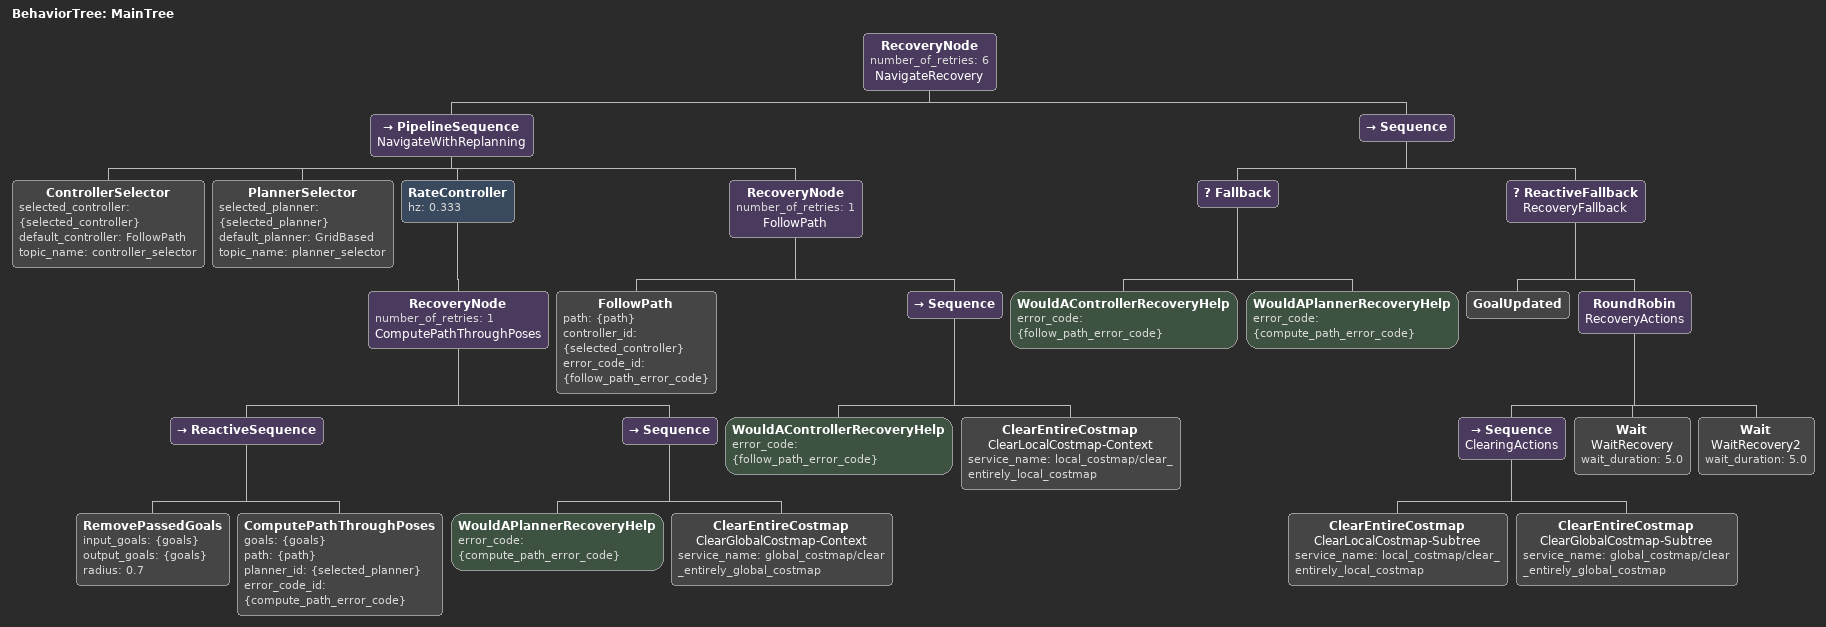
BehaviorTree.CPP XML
<root BTCPP_format="4" main_tree_to_execute="MainTree">
  <BehaviorTree ID="MainTree">
    <RecoveryNode number_of_retries="6" name="NavigateRecovery">
      <PipelineSequence name="NavigateWithReplanning">

        <ControllerSelector selected_controller="{selected_controller}" default_controller="FollowPath" topic_name="controller_selector"/>
        <PlannerSelector selected_planner="{selected_planner}" default_planner="GridBased" topic_name="planner_selector"/>

        <!-- Replanificación cada 3 segundos -->
        <RateController hz="0.333">
          <RecoveryNode number_of_retries="1" name="ComputePathThroughPoses">
            <ReactiveSequence>
              <RemovePassedGoals input_goals="{goals}" output_goals="{goals}" radius="0.7"/>
              <ComputePathThroughPoses goals="{goals}" path="{path}" planner_id="{selected_planner}" error_code_id="{compute_path_error_code}"/>
            </ReactiveSequence>
            <Sequence>
              <WouldAPlannerRecoveryHelp error_code="{compute_path_error_code}"/>
              <ClearEntireCostmap name="ClearGlobalCostmap-Context" service_name="global_costmap/clear_entirely_global_costmap"/>
            </Sequence>
          </RecoveryNode>
        </RateController>

        <!-- Seguimiento del path -->
        <RecoveryNode number_of_retries="1" name="FollowPath">
          <FollowPath path="{path}" controller_id="{selected_controller}" error_code_id="{follow_path_error_code}"/>
          <Sequence>
            <WouldAControllerRecoveryHelp error_code="{follow_path_error_code}"/>
            <ClearEntireCostmap name="ClearLocalCostmap-Context" service_name="local_costmap/clear_entirely_local_costmap"/>
          </Sequence>
        </RecoveryNode>

      </PipelineSequence>

      <!-- Recuperación global (SIN Spin ni BackUp — Ackermann no puede) -->
      <Sequence>
        <Fallback>
          <WouldAControllerRecoveryHelp error_code="{follow_path_error_code}"/>
          <WouldAPlannerRecoveryHelp error_code="{compute_path_error_code}"/>
        </Fallback>
        <ReactiveFallback name="RecoveryFallback">
          <GoalUpdated/>
          <RoundRobin name="RecoveryActions">
            <Sequence name="ClearingActions">
              <ClearEntireCostmap name="ClearLocalCostmap-Subtree" service_name="local_costmap/clear_entirely_local_costmap"/>
              <ClearEntireCostmap name="ClearGlobalCostmap-Subtree" service_name="global_costmap/clear_entirely_global_costmap"/>
            </Sequence>
            <Wait name="WaitRecovery" wait_duration="5.0"/>
            <Wait name="WaitRecovery2" wait_duration="5.0"/>
          </RoundRobin>
        </ReactiveFallback>
      </Sequence>

    </RecoveryNode>
  </BehaviorTree>
</root>
